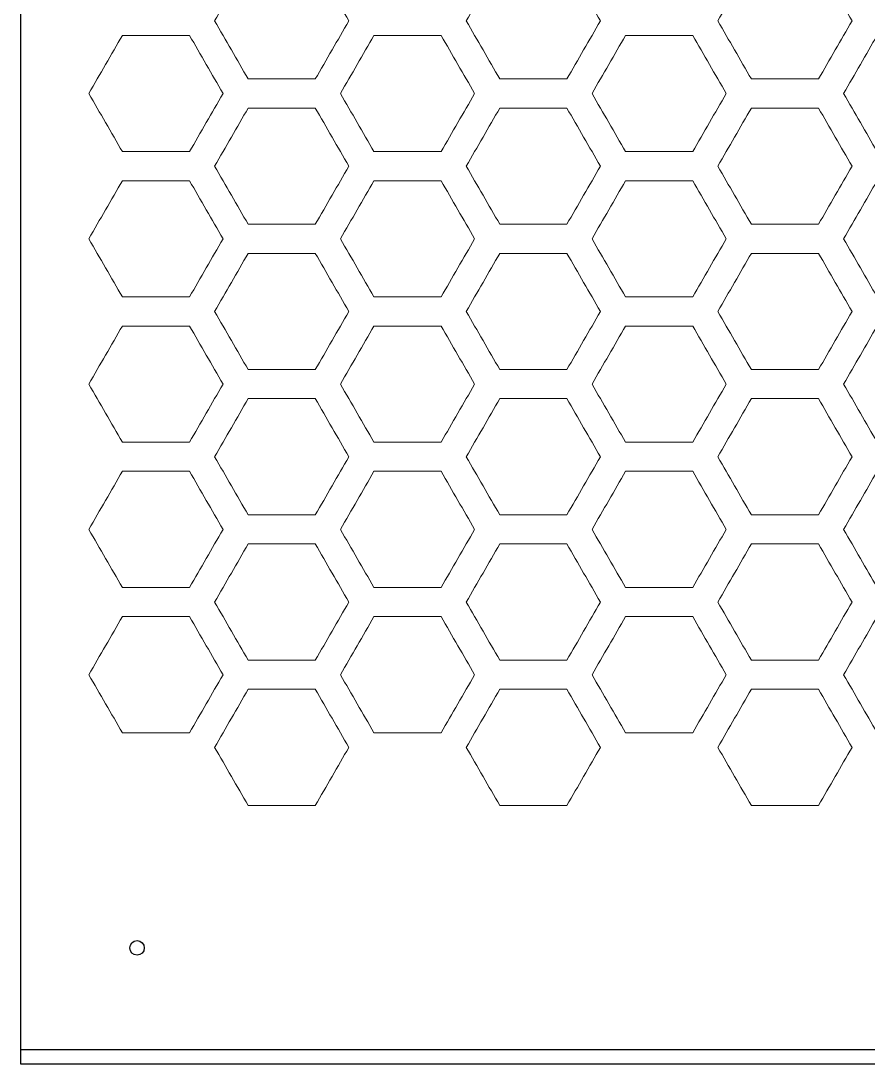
# Model space of a CAD drawing. Header units: inches. Extents: x 2 to 2337, y 1 to 1206.
# Drawn here: x 1006.4 to 1152.3, y 577.5 to 757 of the extents above; entities that cross this region are included whole.
import ezdxf

# ---------------------------------------------------------------- set-up
doc = ezdxf.new("R2010")
doc.units = ezdxf.units.IN
doc.header["$MEASUREMENT"] = 0

msp = doc.modelspace()

# ---------------------------------------------------------------- linework, layer by layer
at = {"color": 0}
msp.add_line((1006.434, 577.513), (1006.434, 936.513), dxfattribs=at)
at = {"color": 4}
for p, q in [((1006.434, 580.013), (1269.434, 580.013)), ((1269.434, 577.513), (1006.434, 577.513))]:
    msp.add_line(p, q, dxfattribs=at)
msp.add_circle((1026.434, 597.513), 1.25, dxfattribs=at)
at = {"color": 7, "linetype": 'Continuous', "lineweight": 18}
for points in [[(1045.558, 767.009), (1043.633, 763.676), (1041.709, 760.343), (1039.784, 757.009), (1041.709, 753.676), (1043.633, 750.343), (1045.558, 747.009), (1049.407, 747.009), (1053.256, 747.009), (1057.105, 747.009), (1059.029, 750.343), (1060.954, 753.676), (1062.878, 757.009), (1060.954, 760.343), (1059.029, 763.676), (1057.105, 767.009), (1053.256, 767.009), (1049.407, 767.009), (1045.558, 767.009)], [(1045.558, 767.009), (1043.633, 763.676), (1041.709, 760.343), (1039.784, 757.009), (1041.709, 753.676), (1043.633, 750.343), (1045.558, 747.009), (1049.407, 747.009), (1053.256, 747.009), (1057.105, 747.009), (1059.029, 750.343), (1060.954, 753.676), (1062.878, 757.009), (1060.954, 760.343), (1059.029, 763.676), (1057.105, 767.009), (1053.256, 767.009), (1049.407, 767.009), (1045.558, 767.009)], [(1088.859, 767.009), (1086.935, 763.676), (1085.01, 760.343), (1083.086, 757.009), (1085.01, 753.676), (1086.935, 750.343), (1088.859, 747.009), (1092.708, 747.009), (1096.557, 747.009), (1100.406, 747.009), (1102.331, 750.343), (1104.255, 753.676), (1106.18, 757.009), (1104.255, 760.343), (1102.331, 763.676), (1100.406, 767.009), (1096.557, 767.009), (1092.708, 767.009), (1088.859, 767.009)], [(1088.859, 767.009), (1086.935, 763.676), (1085.01, 760.343), (1083.086, 757.009), (1085.01, 753.676), (1086.935, 750.343), (1088.859, 747.009), (1092.708, 747.009), (1096.557, 747.009), (1100.406, 747.009), (1102.331, 750.343), (1104.255, 753.676), (1106.18, 757.009), (1104.255, 760.343), (1102.331, 763.676), (1100.406, 767.009), (1096.557, 767.009), (1092.708, 767.009), (1088.859, 767.009)], [(1132.16, 767.009), (1130.236, 763.676), (1128.311, 760.343), (1126.387, 757.009), (1128.311, 753.676), (1130.236, 750.343), (1132.16, 747.009), (1136.009, 747.009), (1139.858, 747.009), (1143.707, 747.009), (1145.632, 750.343), (1147.556, 753.676), (1149.481, 757.009), (1147.556, 760.343), (1145.632, 763.676), (1143.707, 767.009), (1139.858, 767.009), (1136.009, 767.009), (1132.16, 767.009)], [(1132.16, 767.009), (1130.236, 763.676), (1128.311, 760.343), (1126.387, 757.009), (1128.311, 753.676), (1130.236, 750.343), (1132.16, 747.009), (1136.009, 747.009), (1139.858, 747.009), (1143.707, 747.009), (1145.632, 750.343), (1147.556, 753.676), (1149.481, 757.009), (1147.556, 760.343), (1145.632, 763.676), (1143.707, 767.009), (1139.858, 767.009), (1136.009, 767.009), (1132.16, 767.009)], [(1023.907, 754.509), (1021.983, 751.176), (1020.058, 747.843), (1018.134, 744.509), (1020.058, 741.176), (1021.983, 737.843), (1023.907, 734.509), (1027.756, 734.509), (1031.605, 734.509), (1035.454, 734.509), (1037.379, 737.843), (1039.303, 741.176), (1041.228, 744.509), (1039.303, 747.843), (1037.379, 751.176), (1035.454, 754.509), (1031.605, 754.509), (1027.756, 754.509), (1023.907, 754.509)], [(1023.907, 754.509), (1021.983, 751.176), (1020.058, 747.843), (1018.134, 744.509), (1020.058, 741.176), (1021.983, 737.843), (1023.907, 734.509), (1027.756, 734.509), (1031.605, 734.509), (1035.454, 734.509), (1037.379, 737.843), (1039.303, 741.176), (1041.228, 744.509), (1039.303, 747.843), (1037.379, 751.176), (1035.454, 754.509), (1031.605, 754.509), (1027.756, 754.509), (1023.907, 754.509)], [(1067.208, 754.509), (1065.284, 751.176), (1063.359, 747.843), (1061.435, 744.509), (1063.359, 741.176), (1065.284, 737.843), (1067.208, 734.509), (1071.057, 734.509), (1074.906, 734.509), (1078.755, 734.509), (1080.68, 737.843), (1082.604, 741.176), (1084.529, 744.509), (1082.604, 747.843), (1080.68, 751.176), (1078.755, 754.509), (1074.906, 754.509), (1071.057, 754.509), (1067.208, 754.509)], [(1067.208, 754.509), (1065.284, 751.176), (1063.359, 747.843), (1061.435, 744.509), (1063.359, 741.176), (1065.284, 737.843), (1067.208, 734.509), (1071.057, 734.509), (1074.906, 734.509), (1078.755, 734.509), (1080.68, 737.843), (1082.604, 741.176), (1084.529, 744.509), (1082.604, 747.843), (1080.68, 751.176), (1078.755, 754.509), (1074.906, 754.509), (1071.057, 754.509), (1067.208, 754.509)], [(1110.51, 754.509), (1108.585, 751.176), (1106.661, 747.843), (1104.736, 744.509), (1106.661, 741.176), (1108.585, 737.843), (1110.51, 734.509), (1114.359, 734.509), (1118.208, 734.509), (1122.057, 734.509), (1123.981, 737.843), (1125.906, 741.176), (1127.83, 744.509), (1125.906, 747.843), (1123.981, 751.176), (1122.057, 754.509), (1118.208, 754.509), (1114.359, 754.509), (1110.51, 754.509)], [(1110.51, 754.509), (1108.585, 751.176), (1106.661, 747.843), (1104.736, 744.509), (1106.661, 741.176), (1108.585, 737.843), (1110.51, 734.509), (1114.359, 734.509), (1118.208, 734.509), (1122.057, 734.509), (1123.981, 737.843), (1125.906, 741.176), (1127.83, 744.509), (1125.906, 747.843), (1123.981, 751.176), (1122.057, 754.509), (1118.208, 754.509), (1114.359, 754.509), (1110.51, 754.509)], [(1153.811, 754.509), (1151.886, 751.176), (1149.962, 747.843), (1148.037, 744.509), (1149.962, 741.176), (1151.886, 737.843), (1153.811, 734.509), (1157.66, 734.509), (1161.509, 734.509), (1165.358, 734.509), (1167.282, 737.843), (1169.207, 741.176), (1171.131, 744.509), (1169.207, 747.843), (1167.282, 751.176), (1165.358, 754.509), (1161.509, 754.509), (1157.66, 754.509), (1153.811, 754.509)], [(1153.811, 754.509), (1151.886, 751.176), (1149.962, 747.843), (1148.037, 744.509), (1149.962, 741.176), (1151.886, 737.843), (1153.811, 734.509), (1157.66, 734.509), (1161.509, 734.509), (1165.358, 734.509), (1167.282, 737.843), (1169.207, 741.176), (1171.131, 744.509), (1169.207, 747.843), (1167.282, 751.176), (1165.358, 754.509), (1161.509, 754.509), (1157.66, 754.509), (1153.811, 754.509)], [(1045.558, 742.009), (1043.633, 738.676), (1041.709, 735.343), (1039.784, 732.009), (1041.709, 728.676), (1043.633, 725.343), (1045.558, 722.009), (1049.407, 722.009), (1053.256, 722.009), (1057.105, 722.009), (1059.029, 725.343), (1060.954, 728.676), (1062.878, 732.009), (1060.954, 735.343), (1059.029, 738.676), (1057.105, 742.009), (1053.256, 742.009), (1049.407, 742.009), (1045.558, 742.009)], [(1045.558, 742.009), (1043.633, 738.676), (1041.709, 735.343), (1039.784, 732.009), (1041.709, 728.676), (1043.633, 725.343), (1045.558, 722.009), (1049.407, 722.009), (1053.256, 722.009), (1057.105, 722.009), (1059.029, 725.343), (1060.954, 728.676), (1062.878, 732.009), (1060.954, 735.343), (1059.029, 738.676), (1057.105, 742.009), (1053.256, 742.009), (1049.407, 742.009), (1045.558, 742.009)], [(1045.558, 742.009), (1043.633, 738.676), (1041.709, 735.343), (1039.784, 732.009), (1041.709, 728.676), (1043.633, 725.343), (1045.558, 722.009), (1049.407, 722.009), (1053.256, 722.009), (1057.105, 722.009), (1059.029, 725.343), (1060.954, 728.676), (1062.878, 732.009), (1060.954, 735.343), (1059.029, 738.676), (1057.105, 742.009), (1053.256, 742.009), (1049.407, 742.009), (1045.558, 742.009)], [(1045.558, 742.009), (1043.633, 738.676), (1041.709, 735.343), (1039.784, 732.009), (1041.709, 728.676), (1043.633, 725.343), (1045.558, 722.009), (1049.407, 722.009), (1053.256, 722.009), (1057.105, 722.009), (1059.029, 725.343), (1060.954, 728.676), (1062.878, 732.009), (1060.954, 735.343), (1059.029, 738.676), (1057.105, 742.009), (1053.256, 742.009), (1049.407, 742.009), (1045.558, 742.009)], [(1088.859, 742.009), (1086.935, 738.676), (1085.01, 735.343), (1083.086, 732.009), (1085.01, 728.676), (1086.935, 725.343), (1088.859, 722.009), (1092.708, 722.009), (1096.557, 722.009), (1100.406, 722.009), (1102.331, 725.343), (1104.255, 728.676), (1106.18, 732.009), (1104.255, 735.343), (1102.331, 738.676), (1100.406, 742.009), (1096.557, 742.009), (1092.708, 742.009), (1088.859, 742.009)], [(1088.859, 742.009), (1086.935, 738.676), (1085.01, 735.343), (1083.086, 732.009), (1085.01, 728.676), (1086.935, 725.343), (1088.859, 722.009), (1092.708, 722.009), (1096.557, 722.009), (1100.406, 722.009), (1102.331, 725.343), (1104.255, 728.676), (1106.18, 732.009), (1104.255, 735.343), (1102.331, 738.676), (1100.406, 742.009), (1096.557, 742.009), (1092.708, 742.009), (1088.859, 742.009)], [(1088.859, 742.009), (1086.935, 738.676), (1085.01, 735.343), (1083.086, 732.009), (1085.01, 728.676), (1086.935, 725.343), (1088.859, 722.009), (1092.708, 722.009), (1096.557, 722.009), (1100.406, 722.009), (1102.331, 725.343), (1104.255, 728.676), (1106.18, 732.009), (1104.255, 735.343), (1102.331, 738.676), (1100.406, 742.009), (1096.557, 742.009), (1092.708, 742.009), (1088.859, 742.009)], [(1088.859, 742.009), (1086.935, 738.676), (1085.01, 735.343), (1083.086, 732.009), (1085.01, 728.676), (1086.935, 725.343), (1088.859, 722.009), (1092.708, 722.009), (1096.557, 722.009), (1100.406, 722.009), (1102.331, 725.343), (1104.255, 728.676), (1106.18, 732.009), (1104.255, 735.343), (1102.331, 738.676), (1100.406, 742.009), (1096.557, 742.009), (1092.708, 742.009), (1088.859, 742.009)], [(1132.16, 742.009), (1130.236, 738.676), (1128.311, 735.343), (1126.387, 732.009), (1128.311, 728.676), (1130.236, 725.343), (1132.16, 722.009), (1136.009, 722.009), (1139.858, 722.009), (1143.707, 722.009), (1145.632, 725.343), (1147.556, 728.676), (1149.481, 732.009), (1147.556, 735.343), (1145.632, 738.676), (1143.707, 742.009), (1139.858, 742.009), (1136.009, 742.009), (1132.16, 742.009)], [(1132.16, 742.009), (1130.236, 738.676), (1128.311, 735.343), (1126.387, 732.009), (1128.311, 728.676), (1130.236, 725.343), (1132.16, 722.009), (1136.009, 722.009), (1139.858, 722.009), (1143.707, 722.009), (1145.632, 725.343), (1147.556, 728.676), (1149.481, 732.009), (1147.556, 735.343), (1145.632, 738.676), (1143.707, 742.009), (1139.858, 742.009), (1136.009, 742.009), (1132.16, 742.009)], [(1132.16, 742.009), (1130.236, 738.676), (1128.311, 735.343), (1126.387, 732.009), (1128.311, 728.676), (1130.236, 725.343), (1132.16, 722.009), (1136.009, 722.009), (1139.858, 722.009), (1143.707, 722.009), (1145.632, 725.343), (1147.556, 728.676), (1149.481, 732.009), (1147.556, 735.343), (1145.632, 738.676), (1143.707, 742.009), (1139.858, 742.009), (1136.009, 742.009), (1132.16, 742.009)], [(1132.16, 742.009), (1130.236, 738.676), (1128.311, 735.343), (1126.387, 732.009), (1128.311, 728.676), (1130.236, 725.343), (1132.16, 722.009), (1136.009, 722.009), (1139.858, 722.009), (1143.707, 722.009), (1145.632, 725.343), (1147.556, 728.676), (1149.481, 732.009), (1147.556, 735.343), (1145.632, 738.676), (1143.707, 742.009), (1139.858, 742.009), (1136.009, 742.009), (1132.16, 742.009)], [(1023.907, 729.509), (1021.983, 726.176), (1020.058, 722.843), (1018.134, 719.509), (1020.058, 716.176), (1021.983, 712.843), (1023.907, 709.509), (1027.756, 709.509), (1031.605, 709.509), (1035.454, 709.509), (1037.379, 712.843), (1039.303, 716.176), (1041.228, 719.509), (1039.303, 722.843), (1037.379, 726.176), (1035.454, 729.509), (1031.605, 729.509), (1027.756, 729.509), (1023.907, 729.509)], [(1023.907, 729.509), (1021.983, 726.176), (1020.058, 722.843), (1018.134, 719.509), (1020.058, 716.176), (1021.983, 712.843), (1023.907, 709.509), (1027.756, 709.509), (1031.605, 709.509), (1035.454, 709.509), (1037.379, 712.843), (1039.303, 716.176), (1041.228, 719.509), (1039.303, 722.843), (1037.379, 726.176), (1035.454, 729.509), (1031.605, 729.509), (1027.756, 729.509), (1023.907, 729.509)], [(1023.907, 729.509), (1021.983, 726.176), (1020.058, 722.843), (1018.134, 719.509), (1020.058, 716.176), (1021.983, 712.843), (1023.907, 709.509), (1027.756, 709.509), (1031.605, 709.509), (1035.454, 709.509), (1037.379, 712.843), (1039.303, 716.176), (1041.228, 719.509), (1039.303, 722.843), (1037.379, 726.176), (1035.454, 729.509), (1031.605, 729.509), (1027.756, 729.509), (1023.907, 729.509)], [(1023.907, 729.509), (1021.983, 726.176), (1020.058, 722.843), (1018.134, 719.509), (1020.058, 716.176), (1021.983, 712.843), (1023.907, 709.509), (1027.756, 709.509), (1031.605, 709.509), (1035.454, 709.509), (1037.379, 712.843), (1039.303, 716.176), (1041.228, 719.509), (1039.303, 722.843), (1037.379, 726.176), (1035.454, 729.509), (1031.605, 729.509), (1027.756, 729.509), (1023.907, 729.509)], [(1067.208, 729.509), (1065.284, 726.176), (1063.359, 722.843), (1061.435, 719.509), (1063.359, 716.176), (1065.284, 712.843), (1067.208, 709.509), (1071.057, 709.509), (1074.906, 709.509), (1078.755, 709.509), (1080.68, 712.843), (1082.604, 716.176), (1084.529, 719.509), (1082.604, 722.843), (1080.68, 726.176), (1078.755, 729.509), (1074.906, 729.509), (1071.057, 729.509), (1067.208, 729.509)], [(1067.208, 729.509), (1065.284, 726.176), (1063.359, 722.843), (1061.435, 719.509), (1063.359, 716.176), (1065.284, 712.843), (1067.208, 709.509), (1071.057, 709.509), (1074.906, 709.509), (1078.755, 709.509), (1080.68, 712.843), (1082.604, 716.176), (1084.529, 719.509), (1082.604, 722.843), (1080.68, 726.176), (1078.755, 729.509), (1074.906, 729.509), (1071.057, 729.509), (1067.208, 729.509)], [(1067.208, 729.509), (1065.284, 726.176), (1063.359, 722.843), (1061.435, 719.509), (1063.359, 716.176), (1065.284, 712.843), (1067.208, 709.509), (1071.057, 709.509), (1074.906, 709.509), (1078.755, 709.509), (1080.68, 712.843), (1082.604, 716.176), (1084.529, 719.509), (1082.604, 722.843), (1080.68, 726.176), (1078.755, 729.509), (1074.906, 729.509), (1071.057, 729.509), (1067.208, 729.509)], [(1067.208, 729.509), (1065.284, 726.176), (1063.359, 722.843), (1061.435, 719.509), (1063.359, 716.176), (1065.284, 712.843), (1067.208, 709.509), (1071.057, 709.509), (1074.906, 709.509), (1078.755, 709.509), (1080.68, 712.843), (1082.604, 716.176), (1084.529, 719.509), (1082.604, 722.843), (1080.68, 726.176), (1078.755, 729.509), (1074.906, 729.509), (1071.057, 729.509), (1067.208, 729.509)], [(1110.51, 729.509), (1108.585, 726.176), (1106.661, 722.843), (1104.736, 719.509), (1106.661, 716.176), (1108.585, 712.843), (1110.51, 709.509), (1114.359, 709.509), (1118.208, 709.509), (1122.057, 709.509), (1123.981, 712.843), (1125.906, 716.176), (1127.83, 719.509), (1125.906, 722.843), (1123.981, 726.176), (1122.057, 729.509), (1118.208, 729.509), (1114.359, 729.509), (1110.51, 729.509)], [(1110.51, 729.509), (1108.585, 726.176), (1106.661, 722.843), (1104.736, 719.509), (1106.661, 716.176), (1108.585, 712.843), (1110.51, 709.509), (1114.359, 709.509), (1118.208, 709.509), (1122.057, 709.509), (1123.981, 712.843), (1125.906, 716.176), (1127.83, 719.509), (1125.906, 722.843), (1123.981, 726.176), (1122.057, 729.509), (1118.208, 729.509), (1114.359, 729.509), (1110.51, 729.509)], [(1110.51, 729.509), (1108.585, 726.176), (1106.661, 722.843), (1104.736, 719.509), (1106.661, 716.176), (1108.585, 712.843), (1110.51, 709.509), (1114.359, 709.509), (1118.208, 709.509), (1122.057, 709.509), (1123.981, 712.843), (1125.906, 716.176), (1127.83, 719.509), (1125.906, 722.843), (1123.981, 726.176), (1122.057, 729.509), (1118.208, 729.509), (1114.359, 729.509), (1110.51, 729.509)], [(1110.51, 729.509), (1108.585, 726.176), (1106.661, 722.843), (1104.736, 719.509), (1106.661, 716.176), (1108.585, 712.843), (1110.51, 709.509), (1114.359, 709.509), (1118.208, 709.509), (1122.057, 709.509), (1123.981, 712.843), (1125.906, 716.176), (1127.83, 719.509), (1125.906, 722.843), (1123.981, 726.176), (1122.057, 729.509), (1118.208, 729.509), (1114.359, 729.509), (1110.51, 729.509)], [(1153.811, 729.509), (1151.886, 726.176), (1149.962, 722.843), (1148.037, 719.509), (1149.962, 716.176), (1151.886, 712.843), (1153.811, 709.509), (1157.66, 709.509), (1161.509, 709.509), (1165.358, 709.509), (1167.282, 712.843), (1169.207, 716.176), (1171.131, 719.509), (1169.207, 722.843), (1167.282, 726.176), (1165.358, 729.509), (1161.509, 729.509), (1157.66, 729.509), (1153.811, 729.509)], [(1153.811, 729.509), (1151.886, 726.176), (1149.962, 722.843), (1148.037, 719.509), (1149.962, 716.176), (1151.886, 712.843), (1153.811, 709.509), (1157.66, 709.509), (1161.509, 709.509), (1165.358, 709.509), (1167.282, 712.843), (1169.207, 716.176), (1171.131, 719.509), (1169.207, 722.843), (1167.282, 726.176), (1165.358, 729.509), (1161.509, 729.509), (1157.66, 729.509), (1153.811, 729.509)], [(1153.811, 729.509), (1151.886, 726.176), (1149.962, 722.843), (1148.037, 719.509), (1149.962, 716.176), (1151.886, 712.843), (1153.811, 709.509), (1157.66, 709.509), (1161.509, 709.509), (1165.358, 709.509), (1167.282, 712.843), (1169.207, 716.176), (1171.131, 719.509), (1169.207, 722.843), (1167.282, 726.176), (1165.358, 729.509), (1161.509, 729.509), (1157.66, 729.509), (1153.811, 729.509)], [(1153.811, 729.509), (1151.886, 726.176), (1149.962, 722.843), (1148.037, 719.509), (1149.962, 716.176), (1151.886, 712.843), (1153.811, 709.509), (1157.66, 709.509), (1161.509, 709.509), (1165.358, 709.509), (1167.282, 712.843), (1169.207, 716.176), (1171.131, 719.509), (1169.207, 722.843), (1167.282, 726.176), (1165.358, 729.509), (1161.509, 729.509), (1157.66, 729.509), (1153.811, 729.509)], [(1045.558, 717.009), (1043.633, 713.676), (1041.709, 710.343), (1039.784, 707.009), (1041.709, 703.676), (1043.633, 700.343), (1045.558, 697.009), (1049.407, 697.009), (1053.256, 697.009), (1057.105, 697.009), (1059.029, 700.343), (1060.954, 703.676), (1062.878, 707.009), (1060.954, 710.343), (1059.029, 713.676), (1057.105, 717.009), (1053.256, 717.009), (1049.407, 717.009), (1045.558, 717.009)], [(1045.558, 717.009), (1043.633, 713.676), (1041.709, 710.343), (1039.784, 707.009), (1041.709, 703.676), (1043.633, 700.343), (1045.558, 697.009), (1049.407, 697.009), (1053.256, 697.009), (1057.105, 697.009), (1059.029, 700.343), (1060.954, 703.676), (1062.878, 707.009), (1060.954, 710.343), (1059.029, 713.676), (1057.105, 717.009), (1053.256, 717.009), (1049.407, 717.009), (1045.558, 717.009)], [(1088.859, 717.009), (1086.935, 713.676), (1085.01, 710.343), (1083.086, 707.009), (1085.01, 703.676), (1086.935, 700.343), (1088.859, 697.009), (1092.708, 697.009), (1096.557, 697.009), (1100.406, 697.009), (1102.331, 700.343), (1104.255, 703.676), (1106.18, 707.009), (1104.255, 710.343), (1102.331, 713.676), (1100.406, 717.009), (1096.557, 717.009), (1092.708, 717.009), (1088.859, 717.009)], [(1088.859, 717.009), (1086.935, 713.676), (1085.01, 710.343), (1083.086, 707.009), (1085.01, 703.676), (1086.935, 700.343), (1088.859, 697.009), (1092.708, 697.009), (1096.557, 697.009), (1100.406, 697.009), (1102.331, 700.343), (1104.255, 703.676), (1106.18, 707.009), (1104.255, 710.343), (1102.331, 713.676), (1100.406, 717.009), (1096.557, 717.009), (1092.708, 717.009), (1088.859, 717.009)], [(1132.16, 717.009), (1130.236, 713.676), (1128.311, 710.343), (1126.387, 707.009), (1128.311, 703.676), (1130.236, 700.343), (1132.16, 697.009), (1136.009, 697.009), (1139.858, 697.009), (1143.707, 697.009), (1145.632, 700.343), (1147.556, 703.676), (1149.481, 707.009), (1147.556, 710.343), (1145.632, 713.676), (1143.707, 717.009), (1139.858, 717.009), (1136.009, 717.009), (1132.16, 717.009)], [(1132.16, 717.009), (1130.236, 713.676), (1128.311, 710.343), (1126.387, 707.009), (1128.311, 703.676), (1130.236, 700.343), (1132.16, 697.009), (1136.009, 697.009), (1139.858, 697.009), (1143.707, 697.009), (1145.632, 700.343), (1147.556, 703.676), (1149.481, 707.009), (1147.556, 710.343), (1145.632, 713.676), (1143.707, 717.009), (1139.858, 717.009), (1136.009, 717.009), (1132.16, 717.009)], [(1023.907, 704.509), (1021.983, 701.176), (1020.058, 697.843), (1018.134, 694.509), (1020.058, 691.176), (1021.983, 687.843), (1023.907, 684.509), (1027.756, 684.509), (1031.605, 684.509), (1035.454, 684.509), (1037.379, 687.843), (1039.303, 691.176), (1041.228, 694.509), (1039.303, 697.843), (1037.379, 701.176), (1035.454, 704.509), (1031.605, 704.509), (1027.756, 704.509), (1023.907, 704.509)], [(1023.907, 704.509), (1021.983, 701.176), (1020.058, 697.843), (1018.134, 694.509), (1020.058, 691.176), (1021.983, 687.843), (1023.907, 684.509), (1027.756, 684.509), (1031.605, 684.509), (1035.454, 684.509), (1037.379, 687.843), (1039.303, 691.176), (1041.228, 694.509), (1039.303, 697.843), (1037.379, 701.176), (1035.454, 704.509), (1031.605, 704.509), (1027.756, 704.509), (1023.907, 704.509)], [(1067.208, 704.509), (1065.284, 701.176), (1063.359, 697.843), (1061.435, 694.509), (1063.359, 691.176), (1065.284, 687.843), (1067.208, 684.509), (1071.057, 684.509), (1074.906, 684.509), (1078.755, 684.509), (1080.68, 687.843), (1082.604, 691.176), (1084.529, 694.509), (1082.604, 697.843), (1080.68, 701.176), (1078.755, 704.509), (1074.906, 704.509), (1071.057, 704.509), (1067.208, 704.509)], [(1067.208, 704.509), (1065.284, 701.176), (1063.359, 697.843), (1061.435, 694.509), (1063.359, 691.176), (1065.284, 687.843), (1067.208, 684.509), (1071.057, 684.509), (1074.906, 684.509), (1078.755, 684.509), (1080.68, 687.843), (1082.604, 691.176), (1084.529, 694.509), (1082.604, 697.843), (1080.68, 701.176), (1078.755, 704.509), (1074.906, 704.509), (1071.057, 704.509), (1067.208, 704.509)], [(1110.51, 704.509), (1108.585, 701.176), (1106.661, 697.843), (1104.736, 694.509), (1106.661, 691.176), (1108.585, 687.843), (1110.51, 684.509), (1114.359, 684.509), (1118.208, 684.509), (1122.057, 684.509), (1123.981, 687.843), (1125.906, 691.176), (1127.83, 694.509), (1125.906, 697.843), (1123.981, 701.176), (1122.057, 704.509), (1118.208, 704.509), (1114.359, 704.509), (1110.51, 704.509)], [(1110.51, 704.509), (1108.585, 701.176), (1106.661, 697.843), (1104.736, 694.509), (1106.661, 691.176), (1108.585, 687.843), (1110.51, 684.509), (1114.359, 684.509), (1118.208, 684.509), (1122.057, 684.509), (1123.981, 687.843), (1125.906, 691.176), (1127.83, 694.509), (1125.906, 697.843), (1123.981, 701.176), (1122.057, 704.509), (1118.208, 704.509), (1114.359, 704.509), (1110.51, 704.509)], [(1153.811, 704.509), (1151.886, 701.176), (1149.962, 697.843), (1148.037, 694.509), (1149.962, 691.176), (1151.886, 687.843), (1153.811, 684.509), (1157.66, 684.509), (1161.509, 684.509), (1165.358, 684.509), (1167.282, 687.843), (1169.207, 691.176), (1171.131, 694.509), (1169.207, 697.843), (1167.282, 701.176), (1165.358, 704.509), (1161.509, 704.509), (1157.66, 704.509), (1153.811, 704.509)], [(1153.811, 704.509), (1151.886, 701.176), (1149.962, 697.843), (1148.037, 694.509), (1149.962, 691.176), (1151.886, 687.843), (1153.811, 684.509), (1157.66, 684.509), (1161.509, 684.509), (1165.358, 684.509), (1167.282, 687.843), (1169.207, 691.176), (1171.131, 694.509), (1169.207, 697.843), (1167.282, 701.176), (1165.358, 704.509), (1161.509, 704.509), (1157.66, 704.509), (1153.811, 704.509)], [(1045.558, 692.009), (1043.633, 688.676), (1041.709, 685.343), (1039.784, 682.009), (1041.709, 678.676), (1043.633, 675.343), (1045.558, 672.009), (1049.407, 672.009), (1053.256, 672.009), (1057.105, 672.009), (1059.029, 675.343), (1060.954, 678.676), (1062.878, 682.009), (1060.954, 685.343), (1059.029, 688.676), (1057.105, 692.009), (1053.256, 692.009), (1049.407, 692.009), (1045.558, 692.009)], [(1045.558, 692.009), (1043.633, 688.676), (1041.709, 685.343), (1039.784, 682.009), (1041.709, 678.676), (1043.633, 675.343), (1045.558, 672.009), (1049.407, 672.009), (1053.256, 672.009), (1057.105, 672.009), (1059.029, 675.343), (1060.954, 678.676), (1062.878, 682.009), (1060.954, 685.343), (1059.029, 688.676), (1057.105, 692.009), (1053.256, 692.009), (1049.407, 692.009), (1045.558, 692.009)], [(1088.859, 692.009), (1086.935, 688.676), (1085.01, 685.343), (1083.086, 682.009), (1085.01, 678.676), (1086.935, 675.343), (1088.859, 672.009), (1092.708, 672.009), (1096.557, 672.009), (1100.406, 672.009), (1102.331, 675.343), (1104.255, 678.676), (1106.18, 682.009), (1104.255, 685.343), (1102.331, 688.676), (1100.406, 692.009), (1096.557, 692.009), (1092.708, 692.009), (1088.859, 692.009)], [(1088.859, 692.009), (1086.935, 688.676), (1085.01, 685.343), (1083.086, 682.009), (1085.01, 678.676), (1086.935, 675.343), (1088.859, 672.009), (1092.708, 672.009), (1096.557, 672.009), (1100.406, 672.009), (1102.331, 675.343), (1104.255, 678.676), (1106.18, 682.009), (1104.255, 685.343), (1102.331, 688.676), (1100.406, 692.009), (1096.557, 692.009), (1092.708, 692.009), (1088.859, 692.009)], [(1132.16, 692.009), (1130.236, 688.676), (1128.311, 685.343), (1126.387, 682.009), (1128.311, 678.676), (1130.236, 675.343), (1132.16, 672.009), (1136.009, 672.009), (1139.858, 672.009), (1143.707, 672.009), (1145.632, 675.343), (1147.556, 678.676), (1149.481, 682.009), (1147.556, 685.343), (1145.632, 688.676), (1143.707, 692.009), (1139.858, 692.009), (1136.009, 692.009), (1132.16, 692.009)], [(1132.16, 692.009), (1130.236, 688.676), (1128.311, 685.343), (1126.387, 682.009), (1128.311, 678.676), (1130.236, 675.343), (1132.16, 672.009), (1136.009, 672.009), (1139.858, 672.009), (1143.707, 672.009), (1145.632, 675.343), (1147.556, 678.676), (1149.481, 682.009), (1147.556, 685.343), (1145.632, 688.676), (1143.707, 692.009), (1139.858, 692.009), (1136.009, 692.009), (1132.16, 692.009)], [(1023.907, 679.509), (1021.983, 676.176), (1020.058, 672.843), (1018.134, 669.509), (1020.058, 666.176), (1021.983, 662.843), (1023.907, 659.509), (1027.756, 659.509), (1031.605, 659.509), (1035.454, 659.509), (1037.379, 662.843), (1039.303, 666.176), (1041.228, 669.509), (1039.303, 672.843), (1037.379, 676.176), (1035.454, 679.509), (1031.605, 679.509), (1027.756, 679.509), (1023.907, 679.509)], [(1023.907, 679.509), (1021.983, 676.176), (1020.058, 672.843), (1018.134, 669.509), (1020.058, 666.176), (1021.983, 662.843), (1023.907, 659.509), (1027.756, 659.509), (1031.605, 659.509), (1035.454, 659.509), (1037.379, 662.843), (1039.303, 666.176), (1041.228, 669.509), (1039.303, 672.843), (1037.379, 676.176), (1035.454, 679.509), (1031.605, 679.509), (1027.756, 679.509), (1023.907, 679.509)], [(1067.208, 679.509), (1065.284, 676.176), (1063.359, 672.843), (1061.435, 669.509), (1063.359, 666.176), (1065.284, 662.843), (1067.208, 659.509), (1071.057, 659.509), (1074.906, 659.509), (1078.755, 659.509), (1080.68, 662.843), (1082.604, 666.176), (1084.529, 669.509), (1082.604, 672.843), (1080.68, 676.176), (1078.755, 679.509), (1074.906, 679.509), (1071.057, 679.509), (1067.208, 679.509)], [(1067.208, 679.509), (1065.284, 676.176), (1063.359, 672.843), (1061.435, 669.509), (1063.359, 666.176), (1065.284, 662.843), (1067.208, 659.509), (1071.057, 659.509), (1074.906, 659.509), (1078.755, 659.509), (1080.68, 662.843), (1082.604, 666.176), (1084.529, 669.509), (1082.604, 672.843), (1080.68, 676.176), (1078.755, 679.509), (1074.906, 679.509), (1071.057, 679.509), (1067.208, 679.509)], [(1110.51, 679.509), (1108.585, 676.176), (1106.661, 672.843), (1104.736, 669.509), (1106.661, 666.176), (1108.585, 662.843), (1110.51, 659.509), (1114.359, 659.509), (1118.208, 659.509), (1122.057, 659.509), (1123.981, 662.843), (1125.906, 666.176), (1127.83, 669.509), (1125.906, 672.843), (1123.981, 676.176), (1122.057, 679.509), (1118.208, 679.509), (1114.359, 679.509), (1110.51, 679.509)], [(1110.51, 679.509), (1108.585, 676.176), (1106.661, 672.843), (1104.736, 669.509), (1106.661, 666.176), (1108.585, 662.843), (1110.51, 659.509), (1114.359, 659.509), (1118.208, 659.509), (1122.057, 659.509), (1123.981, 662.843), (1125.906, 666.176), (1127.83, 669.509), (1125.906, 672.843), (1123.981, 676.176), (1122.057, 679.509), (1118.208, 679.509), (1114.359, 679.509), (1110.51, 679.509)], [(1153.811, 679.509), (1151.886, 676.176), (1149.962, 672.843), (1148.037, 669.509), (1149.962, 666.176), (1151.886, 662.843), (1153.811, 659.509), (1157.66, 659.509), (1161.509, 659.509), (1165.358, 659.509), (1167.282, 662.843), (1169.207, 666.176), (1171.131, 669.509), (1169.207, 672.843), (1167.282, 676.176), (1165.358, 679.509), (1161.509, 679.509), (1157.66, 679.509), (1153.811, 679.509)], [(1153.811, 679.509), (1151.886, 676.176), (1149.962, 672.843), (1148.037, 669.509), (1149.962, 666.176), (1151.886, 662.843), (1153.811, 659.509), (1157.66, 659.509), (1161.509, 659.509), (1165.358, 659.509), (1167.282, 662.843), (1169.207, 666.176), (1171.131, 669.509), (1169.207, 672.843), (1167.282, 676.176), (1165.358, 679.509), (1161.509, 679.509), (1157.66, 679.509), (1153.811, 679.509)], [(1045.558, 667.009), (1043.633, 663.676), (1041.709, 660.343), (1039.784, 657.009), (1041.709, 653.676), (1043.633, 650.343), (1045.558, 647.009), (1049.407, 647.009), (1053.256, 647.009), (1057.105, 647.009), (1059.029, 650.343), (1060.954, 653.676), (1062.878, 657.009), (1060.954, 660.343), (1059.029, 663.676), (1057.105, 667.009), (1053.256, 667.009), (1049.407, 667.009), (1045.558, 667.009)], [(1045.558, 667.009), (1043.633, 663.676), (1041.709, 660.343), (1039.784, 657.009), (1041.709, 653.676), (1043.633, 650.343), (1045.558, 647.009), (1049.407, 647.009), (1053.256, 647.009), (1057.105, 647.009), (1059.029, 650.343), (1060.954, 653.676), (1062.878, 657.009), (1060.954, 660.343), (1059.029, 663.676), (1057.105, 667.009), (1053.256, 667.009), (1049.407, 667.009), (1045.558, 667.009)], [(1088.859, 667.009), (1086.935, 663.676), (1085.01, 660.343), (1083.086, 657.009), (1085.01, 653.676), (1086.935, 650.343), (1088.859, 647.009), (1092.708, 647.009), (1096.557, 647.009), (1100.406, 647.009), (1102.331, 650.343), (1104.255, 653.676), (1106.18, 657.009), (1104.255, 660.343), (1102.331, 663.676), (1100.406, 667.009), (1096.557, 667.009), (1092.708, 667.009), (1088.859, 667.009)], [(1088.859, 667.009), (1086.935, 663.676), (1085.01, 660.343), (1083.086, 657.009), (1085.01, 653.676), (1086.935, 650.343), (1088.859, 647.009), (1092.708, 647.009), (1096.557, 647.009), (1100.406, 647.009), (1102.331, 650.343), (1104.255, 653.676), (1106.18, 657.009), (1104.255, 660.343), (1102.331, 663.676), (1100.406, 667.009), (1096.557, 667.009), (1092.708, 667.009), (1088.859, 667.009)], [(1132.16, 667.009), (1130.236, 663.676), (1128.311, 660.343), (1126.387, 657.009), (1128.311, 653.676), (1130.236, 650.343), (1132.16, 647.009), (1136.009, 647.009), (1139.858, 647.009), (1143.707, 647.009), (1145.632, 650.343), (1147.556, 653.676), (1149.481, 657.009), (1147.556, 660.343), (1145.632, 663.676), (1143.707, 667.009), (1139.858, 667.009), (1136.009, 667.009), (1132.16, 667.009)], [(1132.16, 667.009), (1130.236, 663.676), (1128.311, 660.343), (1126.387, 657.009), (1128.311, 653.676), (1130.236, 650.343), (1132.16, 647.009), (1136.009, 647.009), (1139.858, 647.009), (1143.707, 647.009), (1145.632, 650.343), (1147.556, 653.676), (1149.481, 657.009), (1147.556, 660.343), (1145.632, 663.676), (1143.707, 667.009), (1139.858, 667.009), (1136.009, 667.009), (1132.16, 667.009)], [(1023.907, 654.509), (1021.983, 651.176), (1020.058, 647.843), (1018.134, 644.509), (1020.058, 641.176), (1021.983, 637.843), (1023.907, 634.509), (1027.756, 634.509), (1031.605, 634.509), (1035.454, 634.509), (1037.379, 637.843), (1039.303, 641.176), (1041.228, 644.509), (1039.303, 647.843), (1037.379, 651.176), (1035.454, 654.509), (1031.605, 654.509), (1027.756, 654.509), (1023.907, 654.509)], [(1023.907, 654.509), (1021.983, 651.176), (1020.058, 647.843), (1018.134, 644.509), (1020.058, 641.176), (1021.983, 637.843), (1023.907, 634.509), (1027.756, 634.509), (1031.605, 634.509), (1035.454, 634.509), (1037.379, 637.843), (1039.303, 641.176), (1041.228, 644.509), (1039.303, 647.843), (1037.379, 651.176), (1035.454, 654.509), (1031.605, 654.509), (1027.756, 654.509), (1023.907, 654.509)], [(1067.208, 654.509), (1065.284, 651.176), (1063.359, 647.843), (1061.435, 644.509), (1063.359, 641.176), (1065.284, 637.843), (1067.208, 634.509), (1071.057, 634.509), (1074.906, 634.509), (1078.755, 634.509), (1080.68, 637.843), (1082.604, 641.176), (1084.529, 644.509), (1082.604, 647.843), (1080.68, 651.176), (1078.755, 654.509), (1074.906, 654.509), (1071.057, 654.509), (1067.208, 654.509)], [(1067.208, 654.509), (1065.284, 651.176), (1063.359, 647.843), (1061.435, 644.509), (1063.359, 641.176), (1065.284, 637.843), (1067.208, 634.509), (1071.057, 634.509), (1074.906, 634.509), (1078.755, 634.509), (1080.68, 637.843), (1082.604, 641.176), (1084.529, 644.509), (1082.604, 647.843), (1080.68, 651.176), (1078.755, 654.509), (1074.906, 654.509), (1071.057, 654.509), (1067.208, 654.509)], [(1110.51, 654.509), (1108.585, 651.176), (1106.661, 647.843), (1104.736, 644.509), (1106.661, 641.176), (1108.585, 637.843), (1110.51, 634.509), (1114.359, 634.509), (1118.208, 634.509), (1122.057, 634.509), (1123.981, 637.843), (1125.906, 641.176), (1127.83, 644.509), (1125.906, 647.843), (1123.981, 651.176), (1122.057, 654.509), (1118.208, 654.509), (1114.359, 654.509), (1110.51, 654.509)], [(1110.51, 654.509), (1108.585, 651.176), (1106.661, 647.843), (1104.736, 644.509), (1106.661, 641.176), (1108.585, 637.843), (1110.51, 634.509), (1114.359, 634.509), (1118.208, 634.509), (1122.057, 634.509), (1123.981, 637.843), (1125.906, 641.176), (1127.83, 644.509), (1125.906, 647.843), (1123.981, 651.176), (1122.057, 654.509), (1118.208, 654.509), (1114.359, 654.509), (1110.51, 654.509)], [(1153.811, 654.509), (1151.886, 651.176), (1149.962, 647.843), (1148.037, 644.509), (1149.962, 641.176), (1151.886, 637.843), (1153.811, 634.509), (1157.66, 634.509), (1161.509, 634.509), (1165.358, 634.509), (1167.282, 637.843), (1169.207, 641.176), (1171.131, 644.509), (1169.207, 647.843), (1167.282, 651.176), (1165.358, 654.509), (1161.509, 654.509), (1157.66, 654.509), (1153.811, 654.509)], [(1153.811, 654.509), (1151.886, 651.176), (1149.962, 647.843), (1148.037, 644.509), (1149.962, 641.176), (1151.886, 637.843), (1153.811, 634.509), (1157.66, 634.509), (1161.509, 634.509), (1165.358, 634.509), (1167.282, 637.843), (1169.207, 641.176), (1171.131, 644.509), (1169.207, 647.843), (1167.282, 651.176), (1165.358, 654.509), (1161.509, 654.509), (1157.66, 654.509), (1153.811, 654.509)], [(1045.558, 642.009), (1043.633, 638.676), (1041.709, 635.343), (1039.784, 632.009), (1041.709, 628.676), (1043.633, 625.343), (1045.558, 622.009), (1049.407, 622.009), (1053.256, 622.009), (1057.105, 622.009), (1059.029, 625.343), (1060.954, 628.676), (1062.878, 632.009), (1060.954, 635.343), (1059.029, 638.676), (1057.105, 642.009), (1053.256, 642.009), (1049.407, 642.009), (1045.558, 642.009)], [(1045.558, 642.009), (1043.633, 638.676), (1041.709, 635.343), (1039.784, 632.009), (1041.709, 628.676), (1043.633, 625.343), (1045.558, 622.009), (1049.407, 622.009), (1053.256, 622.009), (1057.105, 622.009), (1059.029, 625.343), (1060.954, 628.676), (1062.878, 632.009), (1060.954, 635.343), (1059.029, 638.676), (1057.105, 642.009), (1053.256, 642.009), (1049.407, 642.009), (1045.558, 642.009)], [(1088.859, 642.009), (1086.935, 638.676), (1085.01, 635.343), (1083.086, 632.009), (1085.01, 628.676), (1086.935, 625.343), (1088.859, 622.009), (1092.708, 622.009), (1096.557, 622.009), (1100.406, 622.009), (1102.331, 625.343), (1104.255, 628.676), (1106.18, 632.009), (1104.255, 635.343), (1102.331, 638.676), (1100.406, 642.009), (1096.557, 642.009), (1092.708, 642.009), (1088.859, 642.009)], [(1088.859, 642.009), (1086.935, 638.676), (1085.01, 635.343), (1083.086, 632.009), (1085.01, 628.676), (1086.935, 625.343), (1088.859, 622.009), (1092.708, 622.009), (1096.557, 622.009), (1100.406, 622.009), (1102.331, 625.343), (1104.255, 628.676), (1106.18, 632.009), (1104.255, 635.343), (1102.331, 638.676), (1100.406, 642.009), (1096.557, 642.009), (1092.708, 642.009), (1088.859, 642.009)], [(1132.16, 642.009), (1130.236, 638.676), (1128.311, 635.343), (1126.387, 632.009), (1128.311, 628.676), (1130.236, 625.343), (1132.16, 622.009), (1136.009, 622.009), (1139.858, 622.009), (1143.707, 622.009), (1145.632, 625.343), (1147.556, 628.676), (1149.481, 632.009), (1147.556, 635.343), (1145.632, 638.676), (1143.707, 642.009), (1139.858, 642.009), (1136.009, 642.009), (1132.16, 642.009)], [(1132.16, 642.009), (1130.236, 638.676), (1128.311, 635.343), (1126.387, 632.009), (1128.311, 628.676), (1130.236, 625.343), (1132.16, 622.009), (1136.009, 622.009), (1139.858, 622.009), (1143.707, 622.009), (1145.632, 625.343), (1147.556, 628.676), (1149.481, 632.009), (1147.556, 635.343), (1145.632, 638.676), (1143.707, 642.009), (1139.858, 642.009), (1136.009, 642.009), (1132.16, 642.009)]]:
    msp.add_open_spline(points, degree=3, knots=[0, 0, 0, 0, 0.1666667, 0.1666667, 0.1666667, 0.3333333, 0.3333333, 0.3333333, 0.5, 0.5, 0.5, 0.6666667, 0.6666667, 0.6666667, 0.8333333, 0.8333333, 0.8333333, 1, 1, 1, 1], dxfattribs=at)

doc.saveas('drawing.dxf')
